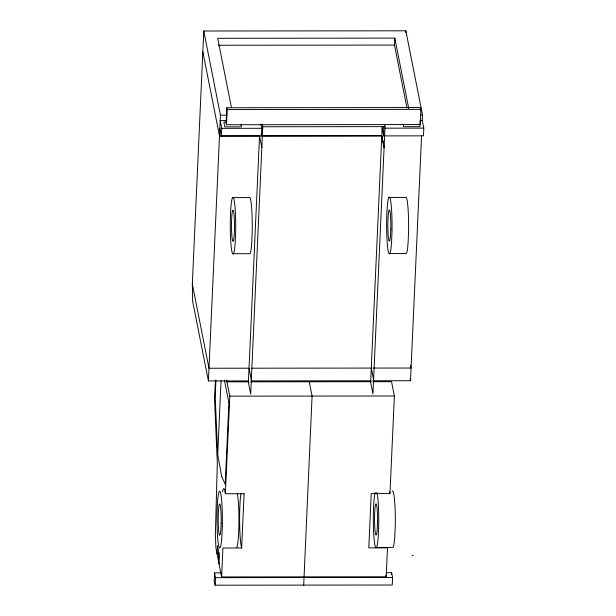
<?xml version="1.0" encoding="UTF-8"?>
<svg xmlns="http://www.w3.org/2000/svg" width="616" height="616" viewBox="0 0 616 616"><rect width="100%" height="100%" fill="white"/><g stroke="black" fill="none" stroke-linecap="round" stroke-linejoin="round"><path stroke-width="0.92" d="M382.143 128.159L383.676 135.89L423.454 135.851L423.8 128.128L422.276 120.397L422.514 114.976L405.852 30.8L203.773 31.008L192.323 284.068L192.623 301.185L208.416 380.942L248.448 380.896M208.416 380.942L220.443 115.184L203.773 31.008M225.918 120.597L220.197 120.605L221.729 128.336L221.375 136.059L219.843 128.321M226.827 107.746L226.141 122.915L226.503 124.74L420.243 124.54L420.928 109.371L420.566 107.546L226.827 107.746L227.189 109.571L226.503 124.74M215.423 380.041L214.553 399.199L217.317 463.101L215.354 534.957L215.946 548.309L221.614 576.946L386.194 576.776L387.502 547.855L368.784 547.878L371.24 493.593L389.959 493.578L394.379 395.988L391.545 381.689L373.365 381.712M215.184 396.619L215.923 380.388M221.044 380.827L217.702 454.67L215.192 396.55M220.805 572.865L214.56 572.872L214.214 580.411L215.169 585.2L392.246 585.015L392.585 577.477L391.637 572.688L386.278 572.695M215.169 585.2L215.508 577.662L214.56 572.872M217.071 553.992L217.448 545.637L219.435 555.647L219.057 564.01M218.395 560.668L218.772 552.306M228.906 402.748L225.217 484.292L221.737 476.653M221.614 576.946L222.923 548.024L241.649 548.009L244.098 493.709M244.105 493.724L225.379 493.732L229.799 396.157L226.596 379.987M219.504 135.959L259.536 135.913L248.379 382.467L250.681 394.078L262.778 126.757L262.37 124.709M202.833 51.782L219.496 136.044L261.415 136.02L261.762 128.297L260.915 124.001M303.703 585.108L312.089 396.073L309.255 381.774M382.22 126.442L370.639 382.336L372.942 393.955L385.038 126.634L384.63 124.578M383.676 135.89L383.683 126.449M406.937 107.962L394.479 45.068L394.794 38.115L217.718 38.3L231.477 107.769M405.767 32.694L405.852 30.8M391.553 574.574L391.637 572.688M419.966 120.821L420.243 124.54M420.443 110.395L420.566 107.546M372.603 380.773L410.487 380.734L421.575 135.751M218.364 45.253L394.479 45.068M227.189 109.571L420.928 109.371M220.443 115.184L227.112 115.177M420.62 114.976L422.514 114.976M420.382 120.397L422.276 120.397M226.65 122.084L223.877 122.084L224.817 126.85L241.449 126.834L240.979 124.447M262.778 126.757L385.038 126.634M221.729 128.336L261.762 128.297M384.977 128.174L423.8 128.128M262.401 135.913L381.797 135.79L384.099 147.409M262.401 136.005L381.797 135.882L384.099 147.494M232.548 197.605A28.405 2.71 89.9 0 1 235.643 232.347L235.204 242.404A28.405 2.71 89.9 0 1 230.7 240.463A28.405 2.71 89.9 0 1 232.548 197.605L249.11 197.59A28.405 2.71 89.9 0 1 252.206 232.332L251.767 242.388A28.405 2.71 89.9 0 1 250.011 253.707L233.449 253.73M388.896 197.443A28.405 2.71 89.9 0 1 391.992 232.186L391.553 242.242A28.405 2.71 89.9 0 1 387.048 240.302A28.405 2.71 89.9 0 1 388.896 197.443L405.459 197.428A28.405 2.71 89.9 0 1 408.554 232.17L408.115 242.227A28.405 2.71 89.9 0 1 406.36 253.553L389.797 253.569M251.89 368.199L371.286 368.075L373.589 379.695M373.18 368.075L411.065 368.037L410.51 365.226M251.313 380.896L370.709 380.773M226.965 381.858L248.972 381.835M250.889 381.835L371.448 381.712M229.799 396.157L394.379 395.988M376.491 547.439L393.054 547.424A28.405 2.71 89.9 0 0 394.817 536.105L395.249 526.049A28.405 2.71 89.9 0 0 392.161 491.306M215.508 577.662L392.585 577.477M412.135 555.224L413.19 555.678M389.605 491.838L389.959 493.578M241.649 548.009L240.848 544.144A30.746 2.934 89.9 0 1 240.895 493.77M225.379 493.732L224.486 489.435A30.746 2.934 89.9 0 0 222.468 491.915M419.65 124.263L420.12 126.65L403.619 126.665L403.149 124.286M394.794 38.115L408.739 108.524M410.117 378.855L410.487 380.734M385.87 575.144L386.194 576.776M261.076 134.303L261.415 136.02M259.536 135.913L261.831 147.617M251.328 379.818L249.026 368.199L208.986 368.245L192.323 284.068M224.424 380.111L228.906 402.841M217.702 454.623L221.737 476.699M375.19 492.346A28.405 2.71 89.9 0 0 373.866 536.028A28.405 2.71 89.9 0 0 378.255 536.12L378.686 526.064A28.405 2.71 89.9 0 0 376.861 492.377M237.275 493.3A28.405 2.71 89.9 0 1 238.9 526.21L238.469 536.267A28.405 2.71 89.9 0 1 236.706 547.586M221.152 523.215L220.913 528.736A15.6 1.486 89.9 0 1 218.434 527.666A15.6 1.486 89.9 0 1 219.45 504.127A15.6 1.486 89.9 0 1 221.152 523.215M234.45 229.337L234.211 234.858A15.6 1.486 89.9 0 1 231.731 233.795A15.6 1.486 89.9 0 1 232.756 210.256A15.6 1.486 89.9 0 1 234.45 229.337M222.338 526.226L221.906 536.282A28.405 2.71 89.9 0 1 217.402 534.334A28.405 2.71 89.9 0 1 219.25 491.483A28.405 2.71 89.9 0 1 222.338 526.226M377.5 523.053L377.262 528.574A15.6 1.486 89.9 0 1 374.782 527.504A15.6 1.486 89.9 0 1 375.798 503.965A15.6 1.486 89.9 0 1 377.5 523.053M390.798 229.175L390.559 234.696A15.6 1.486 89.9 0 1 388.08 233.633A15.6 1.486 89.9 0 1 389.104 210.095A15.6 1.486 89.9 0 1 390.798 229.175"/></g></svg>
